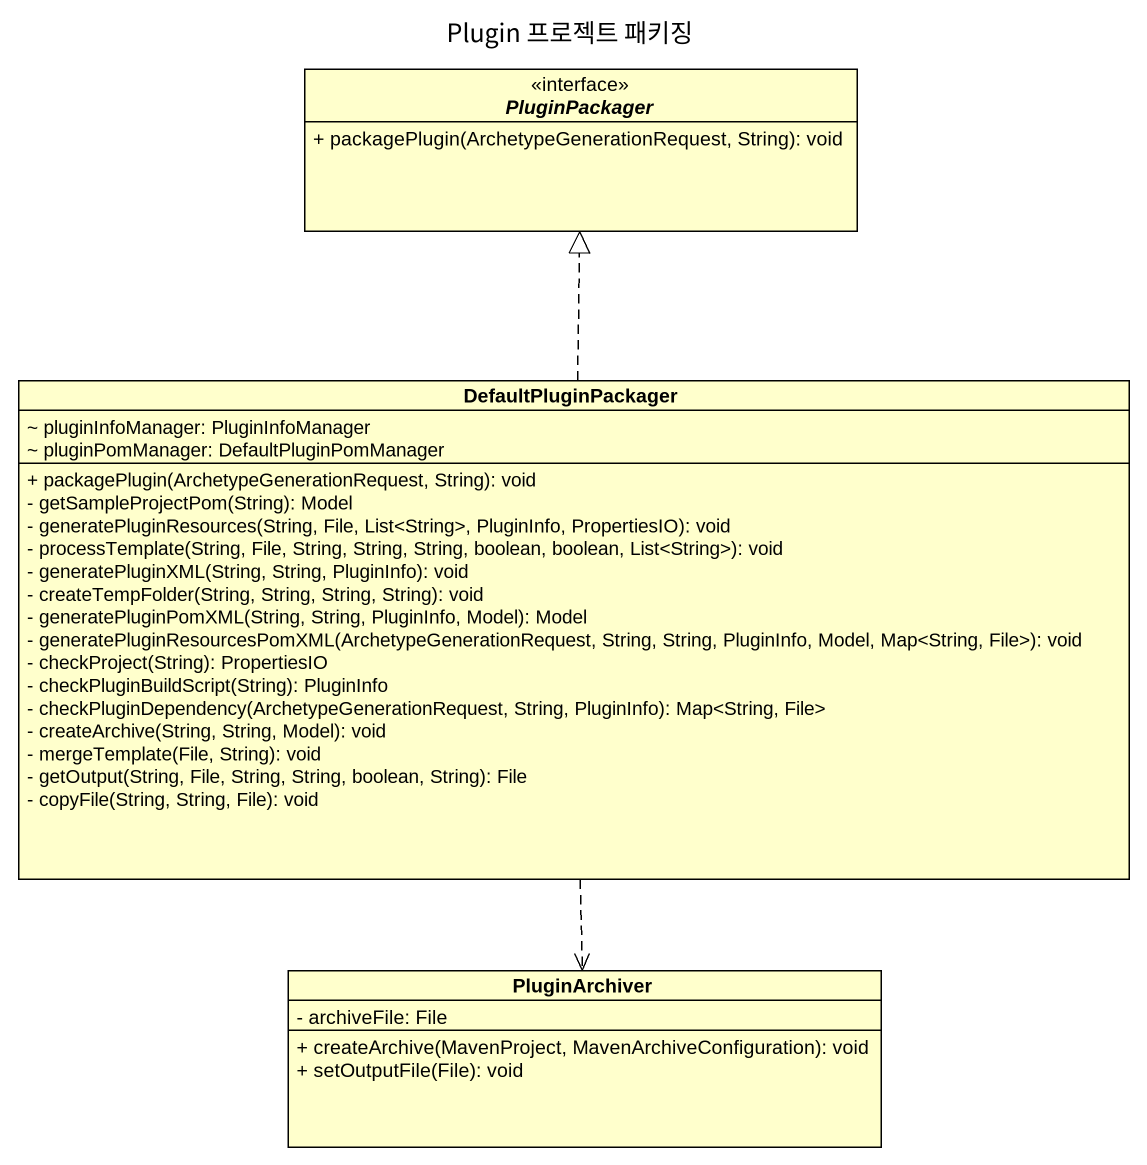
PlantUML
@startuml
title Plugin 프로젝트 패키징
hide circle
hide empty members
skinparam classAttributeIconSize 0
interface PluginPackager <<interface>> {
  + packagePlugin(ArchetypeGenerationRequest, String): void
}
class DefaultPluginPackager {
  ~ pluginInfoManager: PluginInfoManager
  ~ pluginPomManager: DefaultPluginPomManager
  + packagePlugin(ArchetypeGenerationRequest, String): void
  - getSampleProjectPom(String): Model
  - generatePluginResources(String, File, List<String>, PluginInfo, PropertiesIO): void
  - processTemplate(String, File, String, String, String, boolean, boolean, List<String>): void
  - generatePluginXML(String, String, PluginInfo): void
  - createTempFolder(String, String, String, String): void
  - generatePluginPomXML(String, String, PluginInfo, Model): Model
  - generatePluginResourcesPomXML(ArchetypeGenerationRequest, String, String, PluginInfo, Model, Map<String, File>): void
  - checkProject(String): PropertiesIO
  - checkPluginBuildScript(String): PluginInfo
  - checkPluginDependency(ArchetypeGenerationRequest, String, PluginInfo): Map<String, File>
  - createArchive(String, String, Model): void
  - mergeTemplate(File, String): void
  - getOutput(String, File, String, String, boolean, String): File
  - copyFile(String, String, File): void
}
class PluginArchiver {
  - archiveFile: File
  + createArchive(MavenProject, MavenArchiveConfiguration): void
  + setOutputFile(File): void
}
DefaultPluginPackager .up.|> PluginPackager
DefaultPluginPackager ..> PluginArchiver
@enduml
